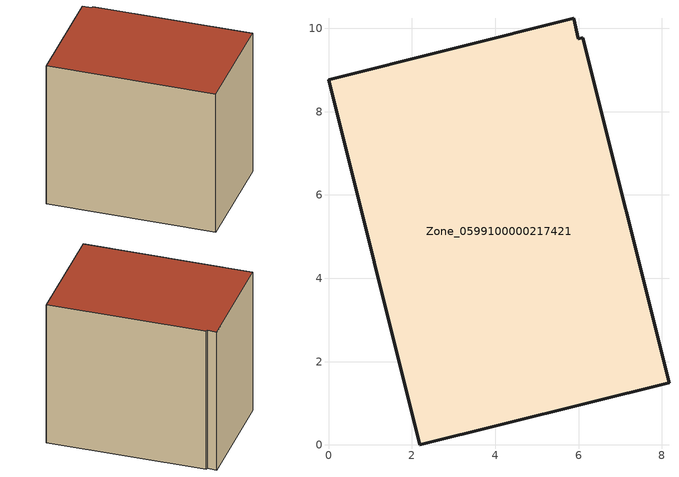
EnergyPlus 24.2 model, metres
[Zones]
Zone_0599100000217421
 floor ground (C_G): 6.1,9.77 8.17,1.5 2.19,0 0,8.77 5.89,10.25 6,9.75 z0
 wall outside (C_F): 2.19,0 8.17,1.5 6.1,9.77 6,9.75 5.89,10.25 0,8.77 2.19,0 z0:8.22
 roof outside (C_R): 8.17,1.5 6.1,9.77 6,9.75 5.89,10.25 0,8.77 2.19,0 z8.22
[BUILDING]
Pand.0599100000217421: North Axis=0; Terrain=City; Loads Convergence Tolerance Value=0.04; Temperature Convergence Tolerance Value=0.4; Solar Distribution=FullExterior; Maximum Number of Warmup Days=25; Minimum Number of Warmup Days=1
[Site:Location]
Rotterdam.The.Hague.AP_ZH_NLD Design_Conditions: Latitude=51.96; Longitude=4.45; Time Zone=1; Elevation=-4.5
[SITE:GROUNDTEMPERATURE:BUILDINGSURFACE]
18, 18, 18, 18, 18, 18, 18, 18, 18, 18, 18, 18
[MATERIAL] Thermal Absorptance=0.9; Solar Absorptance=0.7; Visible Absorptance=0.7
Name | Roughness | Thickness | Conductivity | Density | Specific Heat
G.TC.1965-1974 | MediumSmooth | 0.15 | 0.882353 | 540 | 1210
F.TC.1965-1974 | Rough | 0.3 | 0.697674 | 1920 | 840
R.TC.1965-1974 | MediumRough | 0.2 | 0.232558 | 1500 | 1000
[CONSTRUCTION]
C_G: G.TC.1965-1974
C_F: F.TC.1965-1974
C_R: R.TC.1965-1974
[ZONE]
Zone_0599100000217421: Type=1; Multiplier=1; Ceiling Height=Autocalculate; Volume=Autocalculate; Floor Area=autocalculate; Part of Total Floor Area=Yes
[ZONEINFILTRATION:DESIGNFLOWRATE]
Infil_Zone_0599100000217421: Zone or ZoneList or Space or SpaceList=Zone_0599100000217421; Schedule=AlwaysOn; Design Flow Rate Calculation Method=Flow/Area; Flow Rate per Floor Area=0.003; Constant Term Coefficient=1; Temperature Term Coefficient=0; Velocity Term Coefficient=0; Velocity Squared Term Coefficient=0
[HVACTEMPLATE:ZONE:IDEALLOADSAIRSYSTEM]
Zone_0599100000217421: Maximum Heating Supply Air Temperature=50; Minimum Cooling Supply Air Temperature=13; Maximum Heating Supply Air Humidity Ratio=0.0156; Minimum Cooling Supply Air Humidity Ratio=0.0077; Heating Limit=NoLimit; Cooling Limit=NoLimit; Dehumidification Control Type=ConstantSensibleHeatRatio; Cooling Sensible Heat Ratio=0.7; Dehumidification Setpoint=60; Humidification Control Type=None; Humidification Setpoint=30; Outdoor Air Method=None; Outdoor Air Flow Rate per Person=0.00944; Outdoor Air Flow Rate per Zone Floor Area=0; Outdoor Air Flow Rate per Zone=0; Demand Controlled Ventilation Type=None; Outdoor Air Economizer Type=NoEconomizer; Heat Recovery Type=None; Sensible Heat Recovery Effectiveness=0.7; Latent Heat Recovery Effectiveness=0.65
[ZONECONTROL:THERMOSTAT]
ThermostatControl_Zone_0599100000217421: Zone or ZoneList=Zone_0599100000217421; Control Type Schedule=DualSetpointControlType; Control 1=Thermostat_Zone_0599100000217421; Temperature Difference Between Cutout And Setpoint=0
[THERMOSTATSETPOINT:DUALSETPOINT]
Thermostat_Zone_0599100000217421: Heating Setpoint Temperature Schedule=HeatingSetpoint_Zone_0599100000217421; Cooling Setpoint Temperature Schedule=CoolingSetpoint_Zone_0599100000217421
[SCHEDULE:COMPACT]
HeatingSetpoint_Zone_0599100000217421: Through: 12/31, For: AllDays, Until: 24:00, 21
CoolingSetpoint_Zone_0599100000217421: Through: 12/31, For: AllDays, Until: 24:00, 24
DualSetpointControlType: Through: 12/31, For: AllDays, Until: 24:00, 4
AlwaysOn: Through: 12/31, For: AllDays, Until: 24:00, 1
